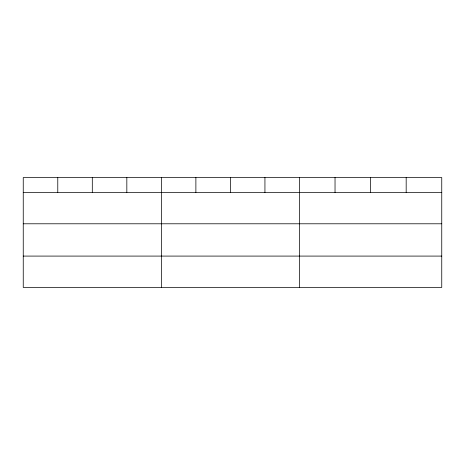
<?xml version="1.0" encoding="UTF-8"?>
<svg xmlns="http://www.w3.org/2000/svg" width="465" height="465" viewBox="0 0 465 465"><rect width="100%" height="100%" fill="white"/><g stroke="black" fill="none" stroke-linecap="round" stroke-linejoin="round"><path stroke-width="0.7" d="M441.75 223.787L441.75 177.56L23.25 177.56L23.25 287.44L441.75 287.44L441.75 223.787L23.25 223.787M23.25 192.434L441.75 192.434M23.25 256.087L441.75 256.087M406.178 177.56L406.178 192.434M370.605 177.56L370.605 192.434M335.033 177.56L335.033 192.434M299.46 177.56L299.46 287.44M264.934 177.56L264.934 192.434M230.407 177.56L230.407 192.434M195.881 177.56L195.881 192.434M161.355 177.56L161.355 287.44M126.829 177.56L126.829 192.434M92.303 177.56L92.303 192.434M57.776 177.56L57.776 192.434"/></g></svg>
